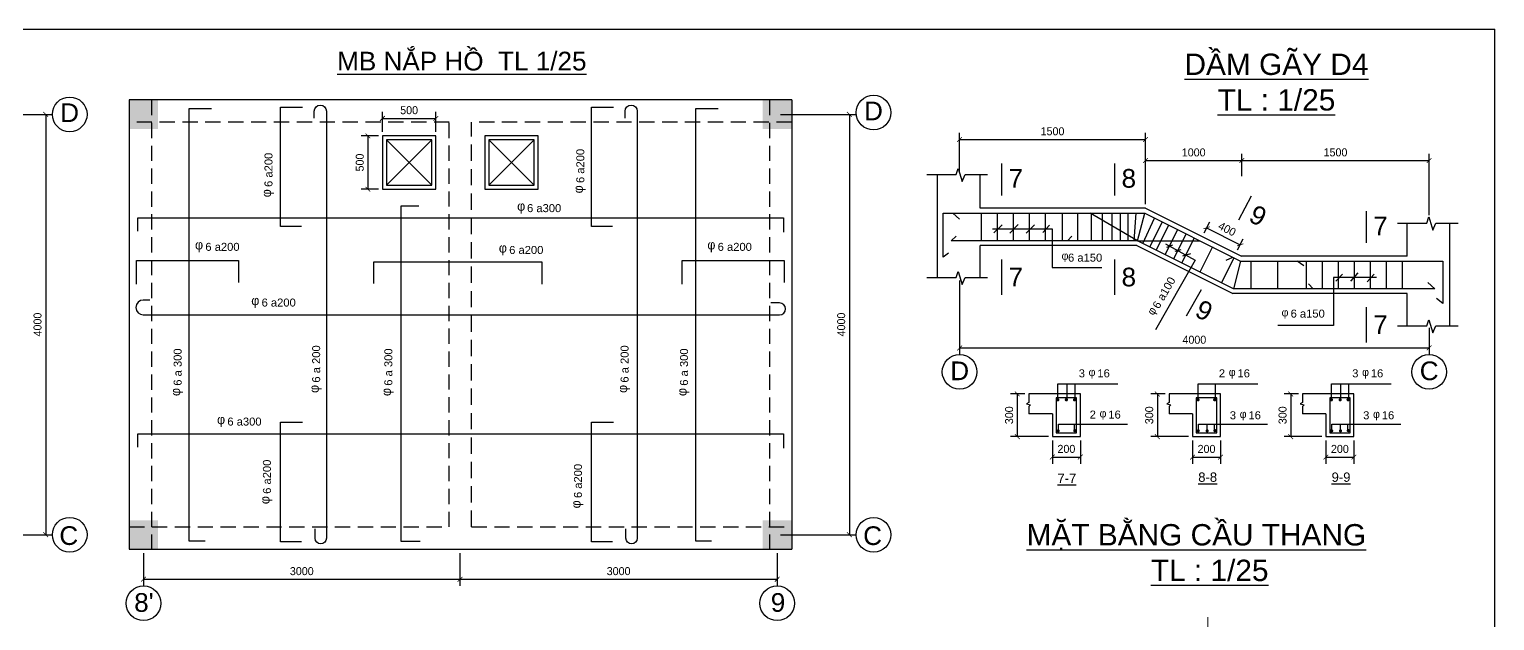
# Model space of a CAD drawing. Header units: millimetres. Extents: x -13160 to 122279, y 2205 to 75228.
# Drawn here: x 16118 to 71040, y 53069 to 75228 of the extents above; entities that cross this region are included whole.
import ezdxf
from ezdxf.enums import TextEntityAlignment as Align

# ---------------------------------------------------------------- set-up
doc = ezdxf.new("R2010")
doc.units = ezdxf.units.MM
doc.header["$LTSCALE"] = 6
doc.linetypes.add('DASHED', pattern=[19.05, 12.7, -6.35])
doc.linetypes.add('DASHED2', pattern=[9.525, 6.35, -3.175])
for name, color, linetype in [('BAO', 3, 'Continuous'), ('BAODAM', 3, 'Continuous'), ('BAOMANH', 2, 'Continuous'), ('DAI', 4, 'Continuous'), ('KTHUOT', 6, 'Continuous'), ('TEXT', 7, 'Continuous'), ('THEP', 1, 'Continuous')]:
    doc.layers.add(name, color=color, linetype=linetype)
doc.styles.add('VH', font='VHELVEN.TTF')
doc.styles.add('VNI-TIMES', font='VTIMESN.TTF')
doc.dimstyles.new('D1', dxfattribs={"dimtxt": 350, "dimasz": 180, "dimexe": 250, "dimexo": 150, "dimgap": 150, "dimtad": 1, "dimdec": 0, "dimtxsty": 'VNI-TIMES', "dimblk": 'ARCHTICK', "dimblk2": 'ARCHTICK', "dimcen": 2.5, "dimadec": 0, "dimazin": 0, "dimtfac": 1, "dimtdec": 0, "dimtmove": 0, "dimatfit": 3, "dimldrblk": 'ARCHTICK', "dimfxl": 0, "dimarcsym": 0})

# ---------------------------------------------------------------- blocks, each defined once
blk = doc.blocks.new('_ArchTick')
at = {"layer": 'BAOMANH', "color": 0, "const_width": 0.15}
blk.add_lwpolyline([(-0.5, -0.5), (0.5, 0.5)], dxfattribs=at)
blk = doc.blocks.new('*D20')
at = {"color": 0, "linetype": 'ByBlock'}
for p, q in [((17755, 71472), (20585, 71472)), ((20335, 71472), (20335, 55722)), ((17755, 55722), (20585, 55722))]:
    blk.add_line(p, q, dxfattribs=at)
at = {"layer": 'DEFPOINTS', "color": 0, "linetype": 'ByBlock'}
for p in [(17605, 71472), (17605, 55722), (20335, 55722)]:
    blk.add_point(p, dxfattribs=at)
at = {"color": 0, "linetype": 'ByBlock', "xscale": 180, "yscale": 180, "zscale": 180}
for p, rotation in [((20335, 71472), 90), ((20335, 55722), 270)]:
    blk.add_blockref('_ArchTick', p, dxfattribs=dict(at, rotation=rotation))
at = {"color": 0, "linetype": 'ByBlock', "insert": (20031, 63597), "char_height": 300, "attachment_point": 5, "rotation": 90, "style": 'VNI-TIMES'}
blk.add_mtext('4000', dxfattribs=at)
blk = doc.blocks.new('*D73')
at = {"color": 0, "linetype": 'ByBlock', "ltscale": 4}
for p, q in [((14028, 55599), (14028, 54371)), ((2137, 55449), (2137, 54371)), ((2137, 54621), (14028, 54621))]:
    blk.add_line(p, q, dxfattribs=at)
at = {"layer": 'DEFPOINTS', "color": 0, "linetype": 'ByBlock', "ltscale": 4}
for p in [(2137, 55599), (14028, 55749), (14028, 54621)]:
    blk.add_point(p, dxfattribs=at)
at = {"color": 0, "linetype": 'ByBlock', "ltscale": 4, "xscale": 180, "yscale": 180, "zscale": 180, "rotation": 180}
blk.add_blockref('_ArchTick', (2137, 54621), dxfattribs=at)
at = {"color": 0, "linetype": 'ByBlock', "ltscale": 4, "xscale": 180, "yscale": 180, "zscale": 180}
blk.add_blockref('_ArchTick', (14028, 54621), dxfattribs=at)
at = {"color": 0, "linetype": 'ByBlock', "ltscale": 4, "insert": (8083, 54924), "char_height": 300, "attachment_point": 5, "style": 'VNI-TIMES'}
blk.add_mtext('3000', dxfattribs=at)
blk = doc.blocks.new('*D72')
at = {"color": 0, "linetype": 'ByBlock', "ltscale": 4}
for p, q in [((-9722, 55599), (-9722, 54371)), ((2137, 55599), (2137, 54371)), ((-9722, 54621), (2137, 54621))]:
    blk.add_line(p, q, dxfattribs=at)
at = {"layer": 'DEFPOINTS', "color": 0, "linetype": 'ByBlock', "ltscale": 4}
for p in [(-9722, 55749), (2137, 55749), (2137, 54621)]:
    blk.add_point(p, dxfattribs=at)
at = {"color": 0, "linetype": 'ByBlock', "ltscale": 4, "xscale": 180, "yscale": 180, "zscale": 180, "rotation": 180}
blk.add_blockref('_ArchTick', (-9722, 54621), dxfattribs=at)
at = {"color": 0, "linetype": 'ByBlock', "ltscale": 4, "xscale": 180, "yscale": 180, "zscale": 180}
blk.add_blockref('_ArchTick', (2137, 54621), dxfattribs=at)
at = {"color": 0, "linetype": 'ByBlock', "ltscale": 4, "insert": (-3792, 54924), "char_height": 300, "attachment_point": 5, "style": 'VNI-TIMES'}
blk.add_mtext('3000', dxfattribs=at)
blk = doc.blocks.new('*D71')
at = {"color": 0, "linetype": 'ByBlock', "ltscale": 4}
for p, q in [((14151, 72041), (16981, 72041)), ((16731, 72041), (16731, 56291)), ((14151, 56291), (16981, 56291))]:
    blk.add_line(p, q, dxfattribs=at)
at = {"layer": 'DEFPOINTS', "color": 0, "linetype": 'ByBlock', "ltscale": 4}
for p in [(14001, 72041), (14001, 56291), (16731, 56291)]:
    blk.add_point(p, dxfattribs=at)
at = {"color": 0, "linetype": 'ByBlock', "ltscale": 4, "xscale": 180, "yscale": 180, "zscale": 180}
for p, rotation in [((16731, 72041), 90), ((16731, 56291), 270)]:
    blk.add_blockref('_ArchTick', p, dxfattribs=dict(at, rotation=rotation))
at = {"color": 0, "linetype": 'ByBlock', "ltscale": 4, "insert": (16427, 64166), "char_height": 300, "attachment_point": 5, "rotation": 90, "style": 'VNI-TIMES'}
blk.add_mtext('4000', dxfattribs=at)
blk = doc.blocks.new('*D74')
at = {"color": 0, "linetype": 'ByBlock', "ltscale": 4}
for p, q in [((53432, 61566), (52896, 61566)), ((53146, 61566), (53146, 59966)), ((54313, 59966), (52896, 59966))]:
    blk.add_line(p, q, dxfattribs=at)
at = {"layer": 'DEFPOINTS', "color": 0, "linetype": 'ByBlock', "ltscale": 4}
for p in [(53582, 61566), (53146, 59966), (54463, 59966)]:
    blk.add_point(p, dxfattribs=at)
at = {"color": 0, "linetype": 'ByBlock', "ltscale": 4, "xscale": 180, "yscale": 180, "zscale": 180}
for p, rotation in [((53146, 61566), 90), ((53146, 59966), 270)]:
    blk.add_blockref('_ArchTick', p, dxfattribs=dict(at, rotation=rotation))
at = {"color": 0, "linetype": 'ByBlock', "ltscale": 4, "insert": (52842, 60766), "char_height": 300, "attachment_point": 5, "rotation": 90, "style": 'VNI-TIMES'}
blk.add_mtext('300', dxfattribs=at)
blk = doc.blocks.new('*D75')
at = {"color": 0, "linetype": 'ByBlock', "ltscale": 4}
for p, q in [((54463, 59816), (54463, 58950)), ((55513, 59816), (55513, 58950)), ((54463, 59200), (55513, 59200))]:
    blk.add_line(p, q, dxfattribs=at)
at = {"layer": 'DEFPOINTS', "color": 0, "linetype": 'ByBlock', "ltscale": 4}
for p in [(54463, 59966), (55513, 59966), (55513, 59200)]:
    blk.add_point(p, dxfattribs=at)
at = {"color": 0, "linetype": 'ByBlock', "ltscale": 4, "xscale": 180, "yscale": 180, "zscale": 180, "rotation": 180}
blk.add_blockref('_ArchTick', (54463, 59200), dxfattribs=at)
at = {"color": 0, "linetype": 'ByBlock', "ltscale": 4, "xscale": 180, "yscale": 180, "zscale": 180}
blk.add_blockref('_ArchTick', (55513, 59200), dxfattribs=at)
at = {"color": 0, "linetype": 'ByBlock', "ltscale": 4, "insert": (54988, 59504), "char_height": 300, "attachment_point": 5, "style": 'VNI-TIMES'}
blk.add_mtext('200', dxfattribs=at)
blk = doc.blocks.new('*D77')
at = {"color": 0, "linetype": 'ByBlock', "ltscale": 4}
for p, q in [((54463, 62620), (54463, 61754)), ((55513, 62620), (55513, 61754)), ((54463, 62004), (55513, 62004))]:
    blk.add_line(p, q, dxfattribs=at)
at = {"layer": 'DEFPOINTS', "color": 0, "linetype": 'ByBlock', "ltscale": 4}
for p in [(54463, 62770), (55513, 62770), (55513, 62004)]:
    blk.add_point(p, dxfattribs=at)
at = {"color": 0, "linetype": 'ByBlock', "ltscale": 4, "xscale": 180, "yscale": 180, "zscale": 180, "rotation": 180}
blk.add_blockref('_ArchTick', (54463, 62004), dxfattribs=at)
at = {"color": 0, "linetype": 'ByBlock', "ltscale": 4, "xscale": 180, "yscale": 180, "zscale": 180}
blk.add_blockref('_ArchTick', (55513, 62004), dxfattribs=at)
at = {"color": 0, "linetype": 'ByBlock', "ltscale": 4, "insert": (54988, 62308), "char_height": 300, "attachment_point": 5, "style": 'VNI-TIMES'}
blk.add_mtext('200', dxfattribs=at)
blk = doc.blocks.new('*D76')
at = {"color": 0, "linetype": 'ByBlock', "ltscale": 4}
for p, q in [((58684, 61566), (58148, 61566)), ((58398, 61566), (58398, 59966)), ((59565, 59966), (58148, 59966))]:
    blk.add_line(p, q, dxfattribs=at)
at = {"layer": 'DEFPOINTS', "color": 0, "linetype": 'ByBlock', "ltscale": 4}
for p in [(58834, 61566), (58398, 59966), (59715, 59966)]:
    blk.add_point(p, dxfattribs=at)
at = {"color": 0, "linetype": 'ByBlock', "ltscale": 4, "xscale": 180, "yscale": 180, "zscale": 180}
for p, rotation in [((58398, 61566), 90), ((58398, 59966), 270)]:
    blk.add_blockref('_ArchTick', p, dxfattribs=dict(at, rotation=rotation))
at = {"color": 0, "linetype": 'ByBlock', "ltscale": 4, "insert": (58094, 60766), "char_height": 300, "attachment_point": 5, "rotation": 90, "style": 'VNI-TIMES'}
blk.add_mtext('300', dxfattribs=at)
blk = doc.blocks.new('*D78')
at = {"color": 0, "linetype": 'ByBlock', "ltscale": 4}
for p, q in [((50980, 70719), (50980, 72171)), ((57954, 69502), (57954, 72171)), ((50980, 71921), (57954, 71921))]:
    blk.add_line(p, q, dxfattribs=at)
at = {"layer": 'DEFPOINTS', "color": 0, "linetype": 'ByBlock', "ltscale": 4}
for p in [(57954, 71921), (50980, 70569), (57954, 69352)]:
    blk.add_point(p, dxfattribs=at)
at = {"color": 0, "linetype": 'ByBlock', "ltscale": 4, "xscale": 180, "yscale": 180, "zscale": 180, "rotation": 180}
blk.add_blockref('_ArchTick', (50980, 71921), dxfattribs=at)
at = {"color": 0, "linetype": 'ByBlock', "ltscale": 4, "xscale": 180, "yscale": 180, "zscale": 180}
blk.add_blockref('_ArchTick', (57954, 71921), dxfattribs=at)
at = {"color": 0, "linetype": 'ByBlock', "ltscale": 4, "insert": (54467, 72227), "char_height": 300, "attachment_point": 5, "style": 'VNI-TIMES'}
blk.add_mtext('1500', dxfattribs=at)
blk = doc.blocks.new('*D79')
at = {"color": 0, "linetype": 'ByBlock', "ltscale": 4}
for p, q in [((50987, 66632), (50987, 63863)), ((68581, 64864), (68581, 63863)), ((50987, 64113), (68581, 64113))]:
    blk.add_line(p, q, dxfattribs=at)
at = {"layer": 'DEFPOINTS', "color": 0, "linetype": 'ByBlock', "ltscale": 4}
for p in [(50987, 66782), (68581, 65014), (68581, 64113)]:
    blk.add_point(p, dxfattribs=at)
at = {"color": 0, "linetype": 'ByBlock', "ltscale": 4, "xscale": 180, "yscale": 180, "zscale": 180, "rotation": 180}
blk.add_blockref('_ArchTick', (50987, 64113), dxfattribs=at)
at = {"color": 0, "linetype": 'ByBlock', "ltscale": 4, "xscale": 180, "yscale": 180, "zscale": 180}
blk.add_blockref('_ArchTick', (68581, 64113), dxfattribs=at)
at = {"color": 0, "linetype": 'ByBlock', "ltscale": 4, "insert": (59784, 64416), "char_height": 300, "attachment_point": 5, "style": 'VNI-TIMES'}
blk.add_mtext('4000', dxfattribs=at)
blk = doc.blocks.new('*D80')
at = {"color": 0, "linetype": 'ByBlock', "ltscale": 4}
for p, q in [((60150, 67606), (60358, 68015)), ((60245, 67792), (61499, 67152)), ((61404, 66967), (61612, 67375))]:
    blk.add_line(p, q, dxfattribs=at)
at = {"layer": 'DEFPOINTS', "color": 0, "linetype": 'ByBlock', "ltscale": 4}
for p in [(60082, 67473), (61499, 67152), (61336, 66833)]:
    blk.add_point(p, dxfattribs=at)
at = {"color": 0, "linetype": 'ByBlock', "ltscale": 4, "xscale": 180, "yscale": 180, "zscale": 180}
for p, rotation in [((60245, 67792), 152.9800203264658), ((61499, 67152), 332.9800203264658)]:
    blk.add_blockref('_ArchTick', p, dxfattribs=dict(at, rotation=rotation))
at = {"color": 0, "linetype": 'ByBlock', "ltscale": 4, "insert": (61010, 67743), "char_height": 300, "attachment_point": 5, "rotation": 332.98, "style": 'VNI-TIMES'}
blk.add_mtext('400', dxfattribs=at)
blk = doc.blocks.new('*D81')
at = {"color": 0, "linetype": 'ByBlock', "ltscale": 4}
for p, q in [((57954, 68831), (57954, 70560)), ((57954, 70310), (61564, 70310)), ((61564, 69729), (61564, 70560))]:
    blk.add_line(p, q, dxfattribs=at)
at = {"layer": 'DEFPOINTS', "color": 0, "linetype": 'ByBlock', "ltscale": 4}
for p in [(61564, 70310), (61564, 69579), (57954, 68681)]:
    blk.add_point(p, dxfattribs=at)
at = {"color": 0, "linetype": 'ByBlock', "ltscale": 4, "xscale": 180, "yscale": 180, "zscale": 180, "rotation": 180}
blk.add_blockref('_ArchTick', (57954, 70310), dxfattribs=at)
at = {"color": 0, "linetype": 'ByBlock', "ltscale": 4, "xscale": 180, "yscale": 180, "zscale": 180}
blk.add_blockref('_ArchTick', (61564, 70310), dxfattribs=at)
at = {"color": 0, "linetype": 'ByBlock', "ltscale": 4, "insert": (59759, 70614), "char_height": 300, "attachment_point": 5, "style": 'VNI-TIMES'}
blk.add_mtext('1000', dxfattribs=at)
blk = doc.blocks.new('*D82')
at = {"color": 0, "linetype": 'ByBlock', "ltscale": 4}
for p, q in [((61564, 69879), (61564, 70560)), ((61564, 70310), (68581, 70310)), ((68581, 68266), (68581, 70560))]:
    blk.add_line(p, q, dxfattribs=at)
at = {"layer": 'DEFPOINTS', "color": 0, "linetype": 'ByBlock', "ltscale": 4}
for p in [(68581, 70310), (61564, 69729), (68581, 68116)]:
    blk.add_point(p, dxfattribs=at)
at = {"color": 0, "linetype": 'ByBlock', "ltscale": 4, "xscale": 180, "yscale": 180, "zscale": 180, "rotation": 180}
blk.add_blockref('_ArchTick', (61564, 70310), dxfattribs=at)
at = {"color": 0, "linetype": 'ByBlock', "ltscale": 4, "xscale": 180, "yscale": 180, "zscale": 180}
blk.add_blockref('_ArchTick', (68581, 70310), dxfattribs=at)
at = {"color": 0, "linetype": 'ByBlock', "ltscale": 4, "insert": (65073, 70616), "char_height": 300, "attachment_point": 5, "style": 'VNI-TIMES'}
blk.add_mtext('1500', dxfattribs=at)
blk = doc.blocks.new('*D83')
at = {"color": 0, "linetype": 'ByBlock', "ltscale": 4}
for p, q in [((59715, 59616), (59715, 58750)), ((60765, 59616), (60765, 58750)), ((59715, 59000), (60765, 59000))]:
    blk.add_line(p, q, dxfattribs=at)
at = {"layer": 'DEFPOINTS', "color": 0, "linetype": 'ByBlock', "ltscale": 4}
for p in [(59715, 59766), (60765, 59766), (60765, 59000)]:
    blk.add_point(p, dxfattribs=at)
at = {"color": 0, "linetype": 'ByBlock', "ltscale": 4, "xscale": 180, "yscale": 180, "zscale": 180, "rotation": 180}
blk.add_blockref('_ArchTick', (59715, 59000), dxfattribs=at)
at = {"color": 0, "linetype": 'ByBlock', "ltscale": 4, "xscale": 180, "yscale": 180, "zscale": 180}
blk.add_blockref('_ArchTick', (60765, 59000), dxfattribs=at)
at = {"color": 0, "linetype": 'ByBlock', "ltscale": 4, "insert": (60240, 59304), "char_height": 300, "attachment_point": 5, "style": 'VNI-TIMES'}
blk.add_mtext('200', dxfattribs=at)
blk = doc.blocks.new('*D84')
at = {"color": 0, "linetype": 'ByBlock', "ltscale": 4}
for p, q in [((63682, 61566), (63146, 61566)), ((63396, 61566), (63396, 59966)), ((64563, 59966), (63146, 59966))]:
    blk.add_line(p, q, dxfattribs=at)
at = {"layer": 'DEFPOINTS', "color": 0, "linetype": 'ByBlock', "ltscale": 4}
for p in [(63832, 61566), (63396, 59966), (64713, 59966)]:
    blk.add_point(p, dxfattribs=at)
at = {"color": 0, "linetype": 'ByBlock', "ltscale": 4, "xscale": 180, "yscale": 180, "zscale": 180}
for p, rotation in [((63396, 61566), 90), ((63396, 59966), 270)]:
    blk.add_blockref('_ArchTick', p, dxfattribs=dict(at, rotation=rotation))
at = {"color": 0, "linetype": 'ByBlock', "ltscale": 4, "insert": (63092, 60766), "char_height": 300, "attachment_point": 5, "rotation": 90, "style": 'VNI-TIMES'}
blk.add_mtext('300', dxfattribs=at)
blk = doc.blocks.new('*D100')
at = {"color": 0, "linetype": 'ByBlock', "ltscale": 4}
for p, q in [((29328, 71236), (28685, 71236)), ((28935, 71236), (28935, 69236)), ((29328, 69236), (28685, 69236))]:
    blk.add_line(p, q, dxfattribs=at)
at = {"layer": 'DEFPOINTS', "color": 0, "linetype": 'ByBlock', "ltscale": 4}
for p in [(29478, 71236), (28935, 69236), (29478, 69236)]:
    blk.add_point(p, dxfattribs=at)
at = {"color": 0, "linetype": 'ByBlock', "ltscale": 4, "xscale": 180, "yscale": 180, "zscale": 180}
for p, rotation in [((28935, 71236), 90), ((28935, 69236), 270)]:
    blk.add_blockref('_ArchTick', p, dxfattribs=dict(at, rotation=rotation))
at = {"color": 0, "linetype": 'ByBlock', "ltscale": 4, "insert": (28629, 70236), "char_height": 300, "attachment_point": 5, "rotation": 90, "style": 'VNI-TIMES'}
blk.add_mtext('500', dxfattribs=at)
blk = doc.blocks.new('*D101')
at = {"color": 0, "linetype": 'ByBlock', "ltscale": 4}
for p, q in [((29478, 71386), (29478, 72140)), ((31478, 71386), (31478, 72140)), ((29478, 71890), (31478, 71890))]:
    blk.add_line(p, q, dxfattribs=at)
at = {"layer": 'DEFPOINTS', "color": 0, "linetype": 'ByBlock', "ltscale": 4}
for p in [(31478, 71890), (29478, 71236), (31478, 71236)]:
    blk.add_point(p, dxfattribs=at)
at = {"color": 0, "linetype": 'ByBlock', "ltscale": 4, "xscale": 180, "yscale": 180, "zscale": 180, "rotation": 180}
blk.add_blockref('_ArchTick', (29478, 71890), dxfattribs=at)
at = {"color": 0, "linetype": 'ByBlock', "ltscale": 4, "xscale": 180, "yscale": 180, "zscale": 180}
blk.add_blockref('_ArchTick', (31478, 71890), dxfattribs=at)
at = {"color": 0, "linetype": 'ByBlock', "ltscale": 4, "insert": (30478, 72196), "char_height": 300, "attachment_point": 5, "style": 'VNI-TIMES'}
blk.add_mtext('500', dxfattribs=at)

msp = doc.modelspace()

# ---------------------------------------------------------------- linework, layer by layer
at = {"layer": 'BAO', "color": 3, "linetype": 'Continuous'}
for p in [(-13159.6, 75228.2), (71040.4, 15828.2)]:
    msp.add_line(p, (71040.4, 75228.2), dxfattribs=at)
at = {"layer": 'BAODAM', "color": 3, "linetype": 'Continuous'}
for p, q in [((44692, 72582.2), (19858.6, 72582.2)), ((19858.6, 72582.2), (19858.6, 55748.9)), ((50153.7, 65931.8), (50153.7, 69785.3)), ((51753.7, 68530.6), (51753.7, 69785.3)), ((57953.7, 68530.6), (51753.7, 68530.6)), ((57953.7, 68530.6), (61553.7, 66730.6)), ((67753.7, 66730.6), (67753.7, 67969.7)), ((69353.7, 64116.2), (69353.7, 67969.7)), ((51753.7, 65931.8), (51753.7, 67130.6)), ((57623.2, 67130.6), (51753.7, 67130.6)), ((57623.2, 67130.6), (61223.2, 65330.6)), ((67753.7, 66730.6), (61553.7, 66730.6)), ((67753.7, 65330.6), (61223.2, 65330.6)), ((67753.7, 64116.2), (67753.7, 65330.6)), ((55513.3, 61566.2), (54463.3, 61566.2)), ((55513.3, 59966.2), (55513.3, 61566.2)), ((60765.1, 61566.2), (59715.1, 61566.2)), ((60765.1, 59966.2), (60765.1, 61566.2)), ((65763.2, 61566.2), (64713.2, 61566.2)), ((65763.2, 59966.2), (65763.2, 61566.2)), ((54463.3, 60816.2), (54463.3, 59966.2)), ((59715.1, 60816.2), (59715.1, 59966.2)), ((64713.2, 60816.2), (64713.2, 59966.2)), ((54463.3, 59966.2), (55513.3, 59966.2)), ((59715.1, 59966.2), (60765.1, 59966.2)), ((64713.2, 59966.2), (65763.2, 59966.2)), ((19858.6, 55748.9), (44692, 55748.9))]:
    msp.add_line(p, q, dxfattribs=at)
at = {"layer": 'BAODAM', "color": 3, "linetype": 'Continuous', "ltscale": 2.5}
msp.add_line((44692, 72582.2), (44692, 55748.9), dxfattribs=at)
at = {"layer": 'BAODAM', "color": 3, "linetype": 'Continuous', "ltscale": 4}
for p, q in [((29502.6, 71085.8), (31202.6, 69385.8)), ((31202.6, 71085.8), (29502.6, 69385.8)), ((35045, 71085.8), (33345, 69385.8)), ((33345, 71085.8), (35045, 69385.8)), ((54463.3, 61566.2), (53581.7, 61566.2)), ((59715.1, 61566.2), (58833.6, 61566.2)), ((64713.2, 61566.2), (63831.6, 61566.2)), ((54463.3, 60816.2), (53581.7, 60816.2)), ((59715.1, 60816.2), (58833.6, 60816.2)), ((64713.2, 60816.2), (63831.6, 60816.2))]:
    msp.add_line(p, q, dxfattribs=at)
at = {"layer": 'BAODAM', "color": 3, "linetype": 'Continuous'}
for points in [[(29352.6, 69235.8), (31352.6, 69235.8), (31352.6, 71235.8), (29352.6, 71235.8)], [(33195, 69235.8), (35195, 69235.8), (35195, 71235.8), (33195, 71235.8)]]:
    msp.add_lwpolyline(points, close=True, dxfattribs=at)
for centre in [(17631, 72040.6), (47758.9, 72106.5), (50987.1, 62391.1), (68581.3, 62391.1), (17631, 56290.6), (47758.9, 56287.2), (20400.3, 53720.9), (44150.3, 53720.9)]:
    msp.add_circle(centre, 650, dxfattribs=at)
for points in [[(19858.6, 71498.9), (20942, 71498.9), (19858.6, 72582.2), (20942, 72582.2)], [(43608.6, 71498.9), (44692, 71498.9), (43608.6, 72582.2), (44692, 72582.2)], [(19858.6, 55748.9), (20942, 55748.9), (19858.6, 56832.2), (20942, 56832.2)], [(43608.6, 55748.9), (44692, 55748.9), (43608.6, 56832.2), (44692, 56832.2)]]:
    msp.add_solid(points, dxfattribs=at)
at = {"layer": 'BAOMANH', "color": 2, "linetype": 'DASHED2', "ltscale": 15}
for p, q in [((20692, 72582.2), (20692, 55748.9)), ((43858.6, 72582.2), (43858.6, 55748.9)), ((31858.6, 71748.9), (19858.6, 71748.9)), ((31858.6, 56582.2), (31858.6, 71748.9)), ((44692, 71748.9), (32692, 71748.9)), ((19858.6, 56582.2), (31858.6, 56582.2)), ((32692, 56582.2), (44692, 56582.2))]:
    msp.add_line(p, q, dxfattribs=at)
at = {"layer": 'BAOMANH', "color": 2, "linetype": 'DASHED', "ltscale": 8}
msp.add_line((32692, 56582.2), (32692, 71748.9), dxfattribs=at)
at = {"layer": 'BAOMANH', "color": 2, "linetype": 'Continuous', "ltscale": 4}
for p, q in [((54688.3, 60168.8), (54688.3, 60429.2)), ((54688.3, 60429.2), (57278.2, 60429.2)), ((55287.4, 60183.5), (55287.4, 60429.2)), ((59940.1, 60429.2), (62530, 60429.2)), ((59940.1, 60168.8), (59940.1, 60429.2)), ((60539.3, 60183.5), (60539.3, 60429.2)), ((64938.2, 60429.2), (67528.1, 60429.2)), ((64938.2, 60168.8), (64938.2, 60429.2)), ((65537.3, 60183.5), (65537.3, 60429.2))]:
    msp.add_line(p, q, dxfattribs=at)
at = {"layer": 'BAOMANH', "color": 2, "linetype": 'Continuous'}
for points in [[(29502.6, 69385.8), (31202.6, 69385.8), (31202.6, 71085.8), (29502.6, 71085.8)], [(33345, 69385.8), (35045, 69385.8), (35045, 71085.8), (33345, 71085.8)]]:
    msp.add_lwpolyline(points, close=True, dxfattribs=at)
at = {"layer": 'BAOMANH', "color": 2, "linetype": 'Continuous', "ltscale": 4}
for points in [[(49761.9, 69785.3), (50858.5, 69785.3), (50934.1, 70012), (51085.4, 69520.9), (51198.8, 69785.3), (52030.7, 69785.3)], [(67400, 67969.7), (68496.6, 67969.7), (68572.2, 68196.4), (68723.4, 67705.3), (68836.9, 67969.7), (69668.8, 67969.7)], [(52216.8, 67747.1), (54449.1, 67747.1), (54449.1, 66298.6), (56313.1, 66298.6)], [(52265.8, 67606.7), (52579.4, 67897.6)], [(52870.6, 67584.3), (53184.1, 67920)], [(53475.3, 67584.3), (53788.9, 67897.6)], [(54103.9, 67609.2), (54357, 67885.1)], [(58696.7, 67186.6), (59814.9, 66574.9), (58324, 63968.1)], [(58757.8, 67059.1), (58973.7, 67158.6)], [(59065, 66909.7), (59289.2, 66976.1)], [(59355.6, 66743.8), (59646.3, 66826.8)], [(49761.9, 65931.8), (50858.5, 65931.8), (50934.1, 66158.5), (51085.4, 65667.4), (51198.8, 65931.8), (52030.7, 65931.8)], [(66614.3, 65922.5), (65001.6, 65922.5), (65001.6, 64132.2), (62917.1, 64132.2)], [(65091.2, 65788.2), (65337.6, 66056.8)], [(65651.2, 65788.2), (65920, 66101.5)], [(66255.9, 65765.9), (66524.7, 66056.8)], [(67400, 64116.2), (68496.6, 64116.2), (68572.2, 64342.9), (68723.4, 63851.8), (68836.9, 64116.2), (69668.8, 64116.2)], [(53581.7, 61566.2), (53581.7, 61239.9), (53496.6, 61195.7), (53644.1, 61151.5), (53585.1, 61092.5), (53581.7, 60816.2)], [(54671.9, 61331.3), (54671.9, 61940.8), (56912.9, 61940.8)], [(55014.8, 61357.4), (55014.8, 61940.8)], [(55322.4, 61357.4), (55322.4, 61940.8)], [(58833.6, 61566.2), (58833.6, 61239.9), (58748.4, 61195.7), (58896, 61151.5), (58837, 61092.5), (58833.6, 60816.2)], [(59923.8, 61331.3), (59923.8, 61940.8), (62164.7, 61940.8)], [(60574.3, 61357.4), (60574.3, 61940.8)], [(63831.6, 61566.2), (63831.6, 61239.9), (63746.5, 61195.7), (63894, 61151.5), (63835, 61092.5), (63831.6, 60816.2)], [(64921.8, 61331.3), (64921.8, 61940.8), (67162.8, 61940.8)], [(65276.1, 61357.4), (65276.1, 61940.8)], [(65572.3, 61357.4), (65572.3, 61940.8)], [(60262.9, 60213), (60262.9, 60429.2)], [(65260.9, 60213), (65260.9, 60429.2)]]:
    msp.add_lwpolyline(points, dxfattribs=at)
at = {"layer": 'DAI', "color": 4, "linetype": 'Continuous', "ltscale": 4}
for p, q in [((51806.4, 67301.2), (51806.4, 68337.8)), ((52406.4, 67301.2), (52406.4, 68337.8)), ((53006.4, 67301.2), (53006.4, 68337.8)), ((53606.4, 67301.2), (53606.4, 68337.8)), ((54206.4, 67301.2), (54206.4, 68337.8)), ((54843.4, 67301.2), (54843.4, 68337.8)), ((55422.5, 67301.2), (55422.5, 68337.8)), ((55929.4, 67301.2), (55929.4, 68337.8)), ((56337.5, 67301.2), (56337.5, 68337.8)), ((56697.2, 67301.2), (56697.2, 68337.8))]:
    msp.add_line(p, q, dxfattribs=at)
at = {"layer": 'DAI', "color": 4, "linetype": 'Continuous'}
for p, q in [((54605.8, 61424.4), (54605.8, 60109.8)), ((55371.5, 61424.4), (54605.8, 61424.4)), ((55371.5, 60109.8), (55371.5, 61424.4)), ((59857.6, 61424.4), (59857.6, 60109.8)), ((60623.4, 61424.4), (59857.6, 61424.4)), ((60623.4, 60109.8), (60623.4, 61424.4)), ((64855.7, 61424.4), (64855.7, 60109.8)), ((65621.4, 61424.4), (64855.7, 61424.4)), ((65621.4, 60109.8), (65621.4, 61424.4)), ((54605.8, 60109.8), (55371.5, 60109.8)), ((59857.6, 60109.8), (60623.4, 60109.8)), ((64855.7, 60109.8), (65621.4, 60109.8))]:
    msp.add_line(p, q, dxfattribs=at)
at = {"layer": 'DAI', "color": 4, "linetype": 'Continuous', "ltscale": 4}
for points in [[(57014.8, 67301.2), (57014.8, 68337.8)], [(57308.4, 67301.2), (57308.4, 68337.8)], [(57523.7, 67301.2), (57600.9, 68337.8)], [(57653.9, 67301.2), (57932.6, 68337.8)], [(57857.9, 67199.4), (58293, 68157.4)], [(58580.7, 68012.3), (58112.3, 67075.6)], [(58352.9, 66952.5), (58823.1, 67892.1)], [(59156.5, 67725.3), (58686.9, 66785.9)], [(59475.1, 67565.1), (59006.7, 66628.4)], [(59781.5, 67412.5), (59312.2, 66474)], [(60462.3, 67071.8), (59993.5, 66134.1)], [(61263.9, 66670.7), (60795.6, 65734)], [(61513.1, 66546), (61246.4, 65509)], [(61894.7, 66546), (61894.7, 65509)], [(62894.7, 66546), (62894.7, 65509)], [(63973.5, 66546), (63973.5, 65509)], [(64573.5, 66546), (64573.5, 65509)], [(65173.5, 66546), (65173.5, 65509)], [(65773.5, 66546), (65773.5, 65509)], [(66373.5, 66546), (66373.5, 65509)], [(66973.5, 66546), (66973.5, 65509)], [(67573.5, 66546), (67573.5, 65509)]]:
    msp.add_lwpolyline(points, dxfattribs=at)
at = {"layer": 'TEXT', "color": 7, "linetype": 'Continuous', "const_width": 40}
msp.add_lwpolyline([(60289.5, 53212.2), (60289.5, 52104.1)], dxfattribs=at)
at = {"layer": 'THEP', "color": 1, "linetype": 'Continuous', "ltscale": 4}
for points in [[(22707.2, 56046.6), (22110.2, 56046.6), (22110.2, 72261.4), (22950.1, 72261.4)], [(41690.6, 56046.6), (41093.6, 56046.6), (41093.6, 72261.4), (41933.5, 72261.4)], [(52549.9, 70200.1), (52549.9, 69005)], [(56786.7, 70200.1), (56786.7, 69005)], [(61448.2, 68084.2), (61927.8, 68992.2)], [(20181, 67664.2), (20181, 68158.4), (44382.7, 68158.4), (44382.7, 67621.7)], [(30050.1, 56037.1), (30050.1, 68612.8), (30711.8, 68612.8)], [(50565.5, 66836.5), (50374, 66689.3), (50374, 68337.8), (57932.6, 68337.8), (61513.1, 66546), (69097.2, 66546), (69097.2, 64951.5), (68864.7, 65137.3)], [(50985.2, 68114.4), (50729.7, 68337.8)], [(57653.9, 67301.2), (55878.8, 68337.8)], [(66217.1, 68418.5), (66217.1, 67223.3)], [(68539.2, 65741.4), (68794.9, 65509), (61246.4, 65509), (57653.9, 67301.2), (50668.5, 67301.2), (50860.4, 67476.1)], [(55194.1, 67478.5), (55029.2, 67301.2)], [(57653.9, 67301.2), (60004, 67301.2)], [(52549.9, 66604), (52549.9, 65276)], [(56786.7, 66604), (56786.7, 65276)], [(60971.2, 66577.1), (61227.3, 66689)], [(63888.1, 66366.2), (63640.7, 66546)], [(60034.6, 65461.3), (59479.3, 64477.7)], [(64063.9, 65687), (64242, 65509)], [(66217.1, 64822.3), (66217.1, 63494.4)], [(20181, 59574.1), (20181, 60068.4), (44382.7, 60068.4), (44382.7, 59531.6)], [(30768.3, 56037.1), (30050.1, 56037.1)]]:
    msp.add_lwpolyline(points, dxfattribs=at)
at = {"layer": 'THEP', "color": 1, "linetype": 'Continuous'}
for points in [[(26314.7, 67834.7), (25526.9, 67834.7), (25526.9, 72313.4), (26359.3, 72313.4)], [(37972.1, 67834.7), (37184.3, 67834.7), (37184.3, 72313.4), (38016.6, 72313.4)], [(20137.9, 65678.4), (20137.9, 66568.9), (23961.5, 66568.9), (23961.5, 65735.9)], [(29035.7, 65707), (29035.7, 66511.3), (35331.7, 66511.3), (35331.7, 65678.3)], [(40591.2, 65678.4), (40591.2, 66568.9), (44414.8, 66568.9), (44414.8, 65735.9)], [(26314.7, 56027.7), (25526.9, 56027.7), (25526.9, 60506.4), (26359.3, 60506.4)], [(37972.1, 56027.7), (37184.3, 56027.7), (37184.3, 60506.4), (38016.6, 60506.4)]]:
    msp.add_lwpolyline(points, dxfattribs=at)
for points in [[(26798.9, 71903.6), (26798.9, 72163.5, -1), (27254, 72163.5), (27254, 56156.9, -1), (26831.3, 56156.9), (26831.3, 56514.2)], [(38448.8, 71903.6), (38448.8, 72163.5, -1), (38903.9, 72163.5), (38903.9, 56156.9, -1), (38481.2, 56156.9), (38481.2, 56514.2)], [(20637.4, 65082.1), (20391.1, 65082.1, 1), (20391.1, 64528.5), (44238.6, 64528.5, 1), (44238.6, 64974.9), (43911.8, 64974.9)]]:
    msp.add_lwpolyline(points, format="xyb", dxfattribs=at)
at = {"layer": 'THEP', "color": 1, "linetype": 'Continuous', "ltscale": 4, "const_width": 60}
for points in [[(54638.9, 61345.8, 1), (54698.9, 61345.8, 1)], [(54957.1, 61345.8, 1), (55017.1, 61345.8, 1)], [(55264.8, 61345.8, 1), (55324.8, 61345.8, 1)], [(59890.8, 61345.8, 1), (59950.8, 61345.8, 1)], [(60516.6, 61345.8, 1), (60576.6, 61345.8, 1)], [(64888.8, 61345.8, 1), (64948.8, 61345.8, 1)], [(65218.5, 61345.8, 1), (65278.5, 61345.8, 1)], [(65514.7, 61345.8, 1), (65574.7, 61345.8, 1)], [(54647.9, 60183, 1), (54707.9, 60183, 1)], [(55273.7, 60190.4, 1), (55333.7, 60190.4, 1)], [(59899.8, 60183, 1), (59959.8, 60183, 1)], [(60232.9, 60183, 1), (60292.9, 60183, 1)], [(60525.6, 60190.4, 1), (60585.6, 60190.4, 1)], [(64897.8, 60183, 1), (64957.8, 60183, 1)], [(65230.9, 60183, 1), (65290.9, 60183, 1)], [(65523.6, 60190.4, 1), (65583.6, 60190.4, 1)]]:
    msp.add_lwpolyline(points, format="xyb", close=True, dxfattribs=at)

# ---------------------------------------------------------------- texts
at = {"layer": 'TEXT', "color": 7, "linetype": 'Continuous', "ltscale": 20, "style": 'VH'}
for s, p in [('D', (47756.6, 72169)), ('D', (17628.7, 72103.1)), ('D', (50989.5, 62431)), ('C', (68583.7, 62431)), ('C', (17596.8, 56257.3)), ('C', (47724.6, 56253.9)), ("8'", (20413.8, 53751.5)), ('9', (44180, 53751.5))]:
    msp.add_text(s, height=700, dxfattribs=at).set_placement(p, align=Align.MIDDLE)
at = {"layer": 'TEXT', "color": 7, "linetype": 'Continuous', "attachment_point": 1, "style": 'VNI-TIMES'}
for s, insert, char_height, width in [('\\fVNI-Helve|b0|i0|c0|p2;\\LMB NAÉP HOÀ  TL 1/25', (27656, 74387.5), 700, 16212.061), ('\\fVNI-Helve|b0|i0|c0|p2; \\LDAÀM GAÕY D4\\l  \\P     \\LTL : 1/25', (59104.7, 74318.5), 800, 16583.228), ('\\fSymbol|b0|i0|c2|p18;f', (34400.7, 68781.5), 350, 366.108), ('\\fVNI-Helve|b0|i0|c0|p2;6 a300', (34773.1, 68677.7), 300, 2543.533), ('\\fSymbol|b0|i0|c2|p18;f', (22329, 67330.6), 350, 366.108), ('\\fVNI-Helve|b0|i0|c0|p2;6 a200', (22716.7, 67226.8), 300, 2543.533), ('\\fSymbol|b0|i0|c2|p18;f', (33715.3, 67214.2), 350, 366.108), ('\\fVNI-Helve|b0|i0|c0|p2;6 a200', (34103, 67110.3), 300, 2543.533), ('\\fSymbol|b0|i0|c2|p18;f', (41530.1, 67330.6), 350, 366.108), ('\\fVNI-Helve|b0|i0|c0|p2;6 a200', (41917.8, 67226.8), 300, 2543.533), ('\\fSymbol|b0|i0|c2|p18;f', (54806.8, 66894.5), 300, 366.108), ('\\fSymbol|b0|i0|c2|p18;f', (24435.6, 65243.6), 350, 366.108), ('\\fVNI-Helve|b0|i0|c0|p2;6 a200', (24823.3, 65139.7), 300, 2543.533), ('\\fSymbol|b0|i0|c2|p18;f', (63052.2, 64772), 300, 366.108), ('\\fSymbol|b0|i0|c2|p18;f', (55819, 62534.2), 300, 366.108), ('\\fSymbol|b0|i0|c2|p18;f', (61070.9, 62534.2), 300, 366.108), ('\\fSymbol|b0|i0|c2|p18;f', (66068.9, 62534.2), 300, 366.108), ('\\fSymbol|b0|i0|c2|p18;f', (23153.6, 60783.6), 350, 366.108), ('\\fVNI-Helve|b0|i0|c0|p2;6 a300', (23541.4, 60679.7), 300, 2543.533), ('\\fSymbol|b0|i0|c2|p18;f', (56229.9, 60988.2), 300, 366.108), ('\\fSymbol|b0|i0|c2|p18;f', (61481.7, 60962.3), 300, 366.108), ('\\fSymbol|b0|i0|c2|p18;f', (66479.8, 60962.3), 300, 366.108), ('\\fVNI-Helve|b0|i0|c0|p2; \\LMAËT BAÈNG CAÀU THANG\\l  \\P                \\LTL : 1/25', (53185.6, 56687.7), 800, 16583.228)]:
    msp.add_mtext(s, dxfattribs=dict(at, insert=insert, char_height=char_height, width=width))
for s, insert, char_height, width, rotation in [('\\fVNI-Helve|b0|i0|c0|p2;6 a200', (24932, 69321.8), 300, 2543.533, 90), ('\\fVNI-Helve|b0|i0|c0|p2;6 a200', (36618.5, 69467.4), 300, 2543.533, 90), ('\\fSymbol|b0|i0|c2|p18;f', (24828.1, 68934.1), 350, 366.108, 90), ('\\fSymbol|b0|i0|c2|p18;f', (36514.6, 69079.7), 350, 366.108, 90), ('\\fSymbol|b0|i0|c2|p18;f', (57988.5, 64639.1), 300, 366.108, 59.72146), ('\\fVNI-Helve|b0|i0|c0|p2;6 a 300', (21526.8, 61872.6), 300, 2543.533, 90), ('\\fVNI-Helve|b0|i0|c0|p2;6 a 200', (26719.1, 61989.1), 300, 2543.533, 90), ('\\fVNI-Helve|b0|i0|c0|p2;6 a 300', (29424.3, 61872.6), 300, 2543.533, 90), ('\\fVNI-Helve|b0|i0|c0|p2;6 a 200', (38278.8, 61989.1), 300, 2543.533, 90), ('\\fVNI-Helve|b0|i0|c0|p2;6 a 300', (40505.5, 61872.6), 300, 2543.533, 90), ('\\fSymbol|b0|i0|c2|p18;f', (21423, 61484.9), 350, 366.108, 90), ('\\fSymbol|b0|i0|c2|p18;f', (26615.2, 61601.4), 350, 366.108, 90), ('\\fSymbol|b0|i0|c2|p18;f', (29320.4, 61484.9), 350, 366.108, 90), ('\\fSymbol|b0|i0|c2|p18;f', (38174.9, 61601.4), 350, 366.108, 90), ('\\fSymbol|b0|i0|c2|p18;f', (40401.6, 61484.9), 350, 366.108, 90), ('\\fVNI-Helve|b0|i0|c0|p2;6 a200', (24873.7, 57821.9), 300, 2543.533, 90), ('\\fVNI-Helve|b0|i0|c0|p2;6 a200', (36531.1, 57663.5), 300, 2543.533, 90), ('\\fSymbol|b0|i0|c2|p18;f', (24769.9, 57434.2), 350, 366.108, 90), ('\\fSymbol|b0|i0|c2|p18;f', (36427.2, 57275.7), 350, 366.108, 90)]:
    msp.add_mtext(s, dxfattribs=dict(at, insert=insert, char_height=char_height, width=width, rotation=rotation))
at = {"layer": 'TEXT', "color": 7, "linetype": 'Continuous', "ltscale": 4, "attachment_point": 1, "style": 'VNI-TIMES'}
for s, insert, char_height, width in [('\\fVNI-Helve|b0|i0|c0|p2;7', (52818.8, 69993.4), 700, 2133.881), ('\\fVNI-Helve|b0|i0|c0|p2;8', (57055.6, 69993.4), 700, 2133.881), ('\\fVNI-Helve|b0|i0|c0|p2;7', (66486.1, 68211.7), 700, 2133.881), ('\\fVNI-Helve|b0|i0|c0|p2;  6 a150', (54816.8, 66822.6), 300, 1700.671), ('\\fVNI-Helve|b0|i0|c0|p2;7', (52818.8, 66295.6), 700, 2133.881), ('\\fVNI-Helve|b0|i0|c0|p2;8', (57055.6, 66295.6), 700, 2133.881), ('\\fVNI-Helve|b0|i0|c0|p2;6 a150', (63391, 64725.5), 300, 1700.671), ('\\fVNI-Helve|b0|i0|c0|p2;7', (66486.1, 64514), 700, 2133.881), ('\\fVNI-Helve|b0|i0|c0|p2;3    16', (55449.8, 62487.6), 300, 1700.671), ('\\fVNI-Helve|b0|i0|c0|p2;2    16', (60701.6, 62487.6), 300, 1700.671), ('\\fVNI-Helve|b0|i0|c0|p2;3    16', (65699.7, 62487.6), 300, 1700.671), ('\\fVNI-Helve|b0|i0|c0|p2;2    16', (55860.6, 60941.6), 300, 1700.671), ('\\fVNI-Helve|b0|i0|c0|p2;3    16', (61112.5, 60915.8), 300, 1700.671), ('\\fVNI-Helve|b0|i0|c0|p2;3    16', (66110.5, 60915.8), 300, 1700.671), ('\\fVNI-Helve|b0|i0|c0|p2;\\L7-7', (54653.6, 58579.4), 350, 2133.881), ('\\fVNI-Helve|b0|i0|c0|p2;\\L8-8', (59929.3, 58622.2), 350, 2133.881), ('\\fVNI-Helve|b0|i0|c0|p2;\\L9-9', (64927.4, 58622.2), 350, 2133.881)]:
    msp.add_mtext(s, dxfattribs=dict(at, insert=insert, char_height=char_height, width=width))
for s, insert, char_height, width, rotation in [('\\fVNI-Helve|b0|i0|c0|p2;9', (62080.8, 68682), 700, 2133.881, 334), ('\\fVNI-Helve|b0|i0|c0|p2;   6 a100', (58019.6, 64574.7), 300, 1700.671, 60), ('\\fVNI-Helve|b0|i0|c0|p2;9', (60061.4, 65125.9), 700, 2133.881, 334)]:
    msp.add_mtext(s, dxfattribs=dict(at, insert=insert, char_height=char_height, width=width, rotation=rotation))

# ---------------------------------------------------------------- dimensions: what is measured, and where the dimension line sits
at = {"layer": 'KTHUOT', "color": 6, "linetype": 'Continuous'}
for base, p1, p2, picture, middle, set_off in [((16731, 56290.6), (14000.9, 72040.6), (14000.9, 56290.6), '*D20', (16427.5, 64165.6), (-3603.9, 568.7)), ((46852.8, 56290.6), (44122.8, 72040.6), (44122.8, 56290.6), '*D71', (46549.3, 64165.6), (30121.8, 0))]:
    dim = msp.add_linear_dim(base=base, p1=p1, p2=p2, angle=90, text='4000', dimstyle='D1', override={"dimtxt": 300}, dxfattribs=at)
    dim.commit()
    dim.dimension.update_dxf_attribs({"geometry": picture, "text_midpoint": middle, "insert": set_off})
at = {"layer": 'KTHUOT', "color": 6, "linetype": 'Continuous', "ltscale": 4}
for base, p1, p2, text, picture, middle, set_off in [((31352.6, 71890.1), (29352.6, 71235.8), (31352.6, 71235.8), '500', '*D101', (30352.6, 72196.3), (-125, 0)), ((57953.7, 71099.6), (50980.2, 69747.4), (57953.7, 68530.6), '1500', '*D78', (54467, 71405.8), (0, -821.7)), ((68581.3, 63291.1), (50987.1, 65960.8), (68581.3, 64192.6), '4000', '*D79', (59784.2, 63594.7), (0, -821.7)), ((60765.1, 59200.2), (59715.1, 59966.2), (60765.1, 59966.2), '200', '*D77', (60240.1, 59303.7), (5251.9, -2804.3)), ((65763.2, 59200.2), (64713.2, 59966.2), (65763.2, 59966.2), '200', '*D83', (65238.2, 59303.7), (4998, 200)), ((32259.1, 54620.9), (20400.3, 55748.9), (32259.1, 55748.9), '3000', '*D72', (26329.7, 54924.5), (30121.8, 0)), ((44150.3, 54620.9), (32259.1, 55598.9), (44150.3, 55748.9), '3000', '*D73', (38204.7, 54924.5), (30121.8, 0))]:
    dim = msp.add_linear_dim(base=base, p1=p1, p2=p2, text=text, dimstyle='D1', override={"dimtxt": 300}, dxfattribs=at)
    dim.commit()
    dim.dimension.update_dxf_attribs({"geometry": picture, "text_midpoint": middle, "insert": set_off})
dim = msp.add_linear_dim(base=(28810, 69235.8), p1=(29352.6, 71235.8), p2=(29352.6, 69235.8), angle=90, text='500', dimstyle='D1', override={"dimtxt": 300}, dxfattribs=at)
dim.commit()
dim.dimension.update_dxf_attribs({"geometry": '*D100', "text_midpoint": (28503.8, 70235.8), "insert": (-125, 0)})
for base, p1, p2, text, picture, middle in [((61564, 70310), (57953.7, 68680.6), (61564, 69578.6), '1000', '*D81', (59758.8, 70613.6)), ((68581.4, 70310), (61564, 69728.6), (68581.4, 68115.8), '1500', '*D82', (65072.7, 70616.2)), ((55513.3, 59200.2), (54463.3, 59966.2), (55513.3, 59966.2), '200', '*D75', (54988.3, 59503.7))]:
    dim = msp.add_linear_dim(base=base, p1=p1, p2=p2, text=text, dimstyle='D1', override={"dimtxt": 300}, dxfattribs=at)
    dim.commit()
    dim.dimension.update_dxf_attribs({"geometry": picture, "text_midpoint": middle})
dim = msp.add_aligned_dim(p1=(60081.7, 67472.6), p2=(61335.9, 66833.1), distance=358.4, text='400', dimstyle='D1', override={"dimtxt": 300}, dxfattribs=at)
dim.commit()
dim.dimension.update_dxf_attribs({"geometry": '*D80', "text_midpoint": (61009.5, 67742.6)})
for base, p1, p2, picture, middle in [((53145.9, 59966.2), (53581.7, 61566.2), (54463.3, 59966.2), '*D74', (52842.3, 60766.2)), ((58397.7, 59966.2), (58833.6, 61566.2), (59715.1, 59966.2), '*D76', (58094.2, 60766.2)), ((63395.8, 59966.2), (63831.6, 61566.2), (64713.2, 59966.2), '*D84', (63092.2, 60766.2))]:
    dim = msp.add_linear_dim(base=base, p1=p1, p2=p2, angle=90, text='300', dimstyle='D1', override={"dimtxt": 300}, dxfattribs=at)
    dim.commit()
    dim.dimension.update_dxf_attribs({"geometry": picture, "text_midpoint": middle})

doc.saveas('drawing.dxf')
